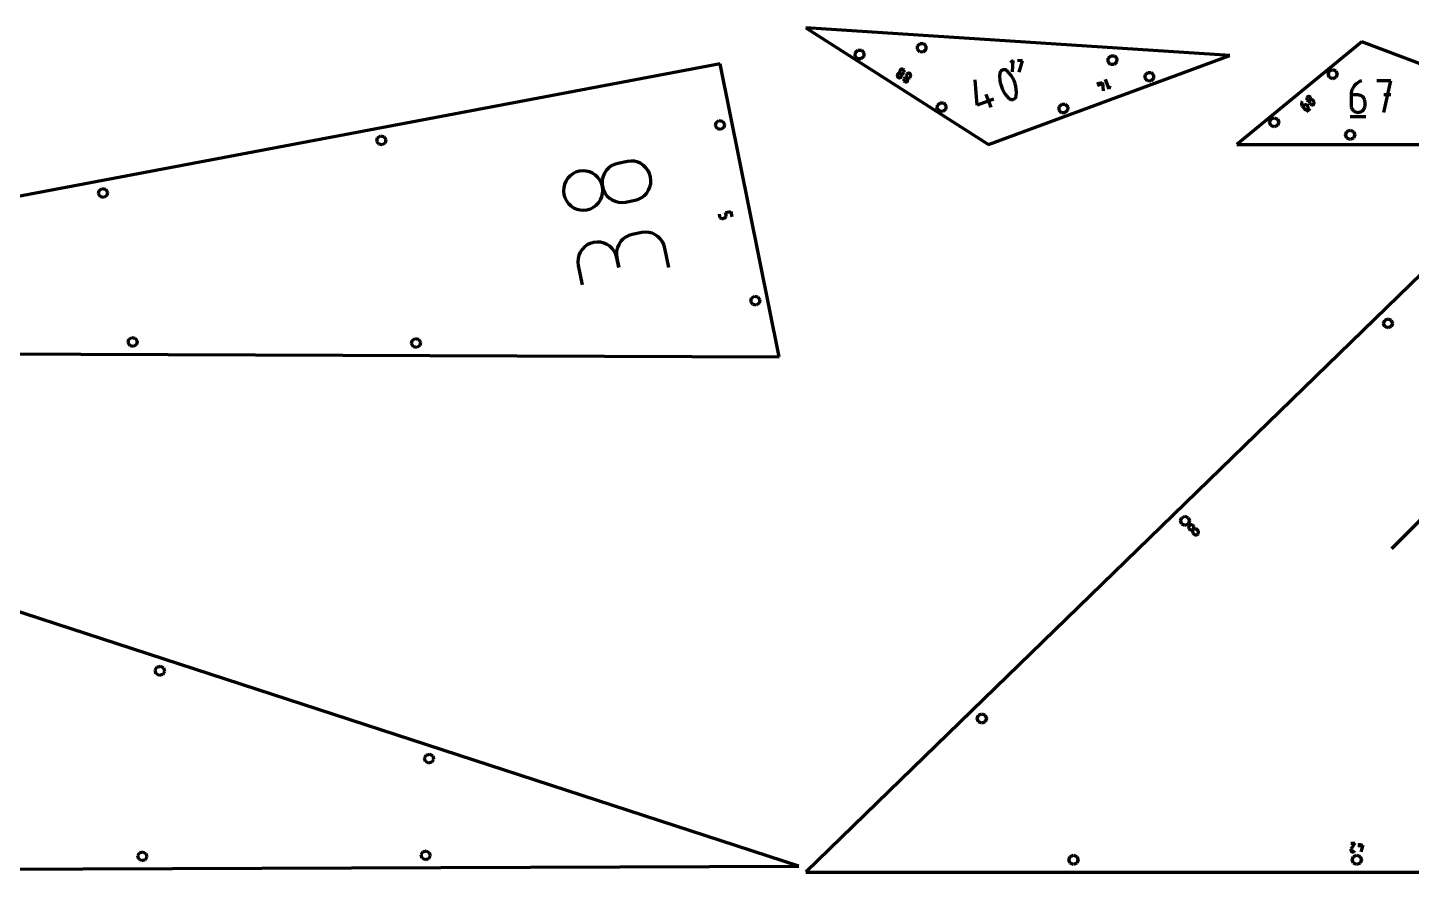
# Model space of a CAD drawing. Header units: inches. Extents: x -100 to 100, y -100 to -26.
# Drawn here: x 46.24 to 70.66, y -99.94 to -85.04 of the extents above; entities that cross this region are included whole.
import ezdxf

# ---------------------------------------------------------------- set-up
doc = ezdxf.new("R2010")
doc.units = ezdxf.units.IN
doc.header["$MEASUREMENT"] = 0
for name, color, linetype, lineweight in [('annotation', 7, 'Continuous', 0), ('boundary', 7, 'Continuous', 0), ('hole', 7, 'Continuous', 0)]:
    doc.layers.add(name, color=color, linetype=linetype, lineweight=lineweight)

msp = doc.modelspace()

# ---------------------------------------------------------------- linework, layer by layer
at = {"layer": 'annotation', "color": 1, "lineweight": 70}
for p, q in [((63.635381, -85.613086), (63.58775, -85.654885)), ((63.622237, -85.814192), (63.635381, -85.613086)), ((63.800213, -85.623859), (63.710784, -85.618014)), ((63.74236, -85.822043), (63.800213, -85.623859)), ((63.79436, -85.713415), (63.749651, -85.710493)), ((61.58961, -85.873918), (61.588816, -85.880226)), ((61.588816, -85.880226), (61.589109, -85.886526)), ((61.589109, -85.886526), (61.590458, -85.892672)), ((61.591524, -85.867747), (61.58961, -85.873918)), ((61.590458, -85.892672), (61.592832, -85.89852)), ((61.594587, -85.86186), (61.591524, -85.867747)), ((61.592832, -85.89852), (61.5962, -85.903923)), ((61.598671, -85.856589), (61.594587, -85.86186)), ((61.594587, -85.86186), (61.594587, -85.86186)), ((61.5962, -85.903923), (61.600529, -85.908735)), ((61.60349, -85.852251), (61.598671, -85.856589)), ((61.600529, -85.908735), (61.605789, -85.912812)), ((61.608899, -85.848877), (61.60349, -85.852251)), ((61.605789, -85.912812), (61.605789, -85.912812)), ((61.605789, -85.912812), (61.611692, -85.915886)), ((61.614752, -85.846499), (61.608899, -85.848877)), ((61.611692, -85.915886), (61.617874, -85.917806)), ((61.620905, -85.845147), (61.614752, -85.846499)), ((61.617874, -85.917806), (61.62419, -85.918606)), ((61.627212, -85.844855), (61.620905, -85.845147)), ((61.62419, -85.918606), (61.630495, -85.918317)), ((61.633529, -85.845652), (61.627212, -85.844855)), ((61.629454, -85.811714), (61.62865, -85.818036)), ((61.62865, -85.818036), (61.628937, -85.824346)), ((61.628937, -85.824346), (61.630283, -85.830498)), ((61.63138, -85.805524), (61.629454, -85.811714)), ((61.630283, -85.830498), (61.632655, -85.836349)), ((61.630495, -85.918317), (61.636642, -85.916973)), ((61.63446, -85.799611), (61.63138, -85.805524)), ((61.632655, -85.836349), (61.636022, -85.841753)), ((61.639711, -85.84757), (61.633529, -85.845652)), ((61.644379, -85.784126), (61.63446, -85.799611)), ((61.63446, -85.799611), (61.63446, -85.799611)), ((61.636022, -85.841753), (61.640351, -85.846565)), ((61.636642, -85.916973), (61.642488, -85.914605)), ((61.645611, -85.850642), (61.639711, -85.84757)), ((61.640351, -85.846565), (61.645611, -85.850642)), ((61.642488, -85.914605), (61.647885, -85.911245)), ((61.648461, -85.778858), (61.644379, -85.784126)), ((61.645611, -85.850642), (61.645611, -85.850642)), ((61.645611, -85.850642), (61.651514, -85.853715)), ((61.650869, -85.854718), (61.645611, -85.850642)), ((61.645611, -85.850642), (61.645611, -85.850642)), ((61.647885, -85.911245), (61.65269, -85.906927)), ((61.653275, -85.774528), (61.648461, -85.778858)), ((61.655197, -85.85953), (61.650869, -85.854718)), ((61.651514, -85.853715), (61.657697, -85.855635)), ((61.65269, -85.906927), (61.656757, -85.901682)), ((61.658676, -85.771165), (61.653275, -85.774528)), ((61.658562, -85.864935), (61.655197, -85.85953)), ((61.656757, -85.901682), (61.659837, -85.895768)), ((61.656757, -85.901682), (61.656757, -85.901682)), ((61.657697, -85.855635), (61.664014, -85.856433)), ((61.660934, -85.870787), (61.658562, -85.864935)), ((61.66452, -85.768801), (61.658676, -85.771165)), ((61.659837, -85.895768), (61.661763, -85.889577)), ((61.662279, -85.876942), (61.660934, -85.870787)), ((61.661763, -85.889577), (61.662566, -85.883253)), ((61.662566, -85.883253), (61.662279, -85.876942)), ((61.664014, -85.856433), (61.670321, -85.85614)), ((61.670664, -85.767464), (61.66452, -85.768801)), ((61.670321, -85.85614), (61.676473, -85.854789)), ((61.676962, -85.767185), (61.670664, -85.767464)), ((61.676473, -85.854789), (61.682325, -85.852411)), ((61.683272, -85.767994), (61.676962, -85.767185)), ((61.682325, -85.852411), (61.687731, -85.849038)), ((61.689448, -85.769921), (61.683272, -85.767994)), ((61.687731, -85.849038), (61.692548, -85.844701)), ((61.695347, -85.772995), (61.689448, -85.769921)), ((61.692548, -85.844701), (61.69663, -85.839433)), ((61.700606, -85.777068), (61.695347, -85.772995)), ((61.695347, -85.772995), (61.695347, -85.772995)), ((61.69663, -85.839433), (61.706549, -85.823948)), ((61.704939, -85.781873), (61.700606, -85.777068)), ((61.704274, -85.947364), (61.70348, -85.953672)), ((61.70348, -85.953672), (61.703773, -85.959972)), ((61.703773, -85.959972), (61.705122, -85.966119)), ((61.706187, -85.941194), (61.704274, -85.947364)), ((61.708312, -85.787266), (61.704939, -85.781873)), ((61.705122, -85.966119), (61.707496, -85.971966)), ((61.709251, -85.935306), (61.706187, -85.941194)), ((61.706549, -85.823948), (61.709627, -85.818037)), ((61.706549, -85.823948), (61.706549, -85.823948)), ((61.707496, -85.971966), (61.710864, -85.977369)), ((61.710693, -85.793104), (61.708312, -85.787266)), ((61.713335, -85.930036), (61.709251, -85.935306)), ((61.709251, -85.935306), (61.709251, -85.935306)), ((61.709627, -85.818037), (61.711548, -85.811854)), ((61.712048, -85.799244), (61.710693, -85.793104)), ((61.711548, -85.811854), (61.712343, -85.805542)), ((61.712343, -85.805542), (61.712048, -85.799244)), ((61.718154, -85.925697), (61.713335, -85.930036)), ((61.723562, -85.922323), (61.718154, -85.925697)), ((61.729416, -85.919945), (61.723562, -85.922323)), ((61.735569, -85.918594), (61.729416, -85.919945)), ((61.741876, -85.918301), (61.735569, -85.918594)), ((61.748193, -85.919098), (61.741876, -85.918301)), ((61.744118, -85.88516), (61.743314, -85.891483)), ((61.743314, -85.891483), (61.743601, -85.897792)), ((61.743601, -85.897792), (61.744947, -85.903945)), ((61.746044, -85.87897), (61.744118, -85.88516)), ((61.744947, -85.903945), (61.747319, -85.909795)), ((61.749124, -85.873057), (61.746044, -85.87897)), ((61.747319, -85.909795), (61.750686, -85.915199)), ((61.754375, -85.921017), (61.748193, -85.919098)), ((61.759043, -85.857572), (61.749124, -85.873057)), ((61.749124, -85.873057), (61.749124, -85.873057)), ((61.750686, -85.915199), (61.755015, -85.920012)), ((61.760275, -85.924088), (61.754375, -85.921017)), ((61.755015, -85.920012), (61.760275, -85.924088)), ((61.763125, -85.852304), (61.759043, -85.857572)), ((61.760275, -85.924088), (61.760275, -85.924088)), ((61.760275, -85.924088), (61.766178, -85.927162)), ((61.765533, -85.928164), (61.760275, -85.924088)), ((61.760275, -85.924088), (61.760275, -85.924088)), ((61.767938, -85.847974), (61.763125, -85.852304)), ((61.769861, -85.932977), (61.765533, -85.928164)), ((61.766178, -85.927162), (61.772361, -85.929081)), ((61.77334, -85.844612), (61.767938, -85.847974)), ((61.773226, -85.938382), (61.769861, -85.932977)), ((61.771421, -85.975128), (61.774501, -85.969215)), ((61.772361, -85.929081), (61.778678, -85.929879)), ((61.775598, -85.944234), (61.773226, -85.938382)), ((61.779184, -85.842247), (61.77334, -85.844612)), ((61.774501, -85.969215), (61.776427, -85.963023)), ((61.776943, -85.950388), (61.775598, -85.944234)), ((61.776427, -85.963023), (61.77723, -85.9567)), ((61.77723, -85.9567), (61.776943, -85.950388)), ((61.778678, -85.929879), (61.784985, -85.929586)), ((61.785328, -85.84091), (61.779184, -85.842247)), ((61.784985, -85.929586), (61.791137, -85.928235)), ((61.791626, -85.840631), (61.785328, -85.84091)), ((61.791137, -85.928235), (61.796989, -85.925857)), ((61.797936, -85.84144), (61.791626, -85.840631)), ((61.796989, -85.925857), (61.802395, -85.922484)), ((61.804112, -85.843367), (61.797936, -85.84144)), ((61.802395, -85.922484), (61.807212, -85.918148)), ((61.810011, -85.846442), (61.804112, -85.843367)), ((61.807212, -85.918148), (61.811294, -85.912879)), ((61.81527, -85.850514), (61.810011, -85.846442)), ((61.810011, -85.846442), (61.810011, -85.846442)), ((61.811294, -85.912879), (61.821213, -85.897394)), ((61.819603, -85.855319), (61.81527, -85.850514)), ((61.822976, -85.860712), (61.819603, -85.855319)), ((61.821213, -85.897394), (61.824291, -85.891483)), ((61.821213, -85.897394), (61.821213, -85.897394)), ((61.825357, -85.86655), (61.822976, -85.860712)), ((61.824291, -85.891483), (61.826212, -85.8853)), ((61.826711, -85.87269), (61.825357, -85.86655)), ((61.826212, -85.8853), (61.827007, -85.878988)), ((61.827007, -85.878988), (61.826711, -85.87269)), ((63.000077, -86.405455), (62.966, -85.959289)), ((63.398689, -85.846093), (63.396085, -85.900232)), ((63.396085, -85.900232), (63.398955, -85.95389)), ((63.401272, -85.832476), (63.398689, -85.846093)), ((63.398689, -85.846093), (63.398689, -85.846093)), ((63.398955, -85.95389), (63.407159, -86.006683)), ((63.406113, -85.819895), (63.401272, -85.832476)), ((63.41297, -85.808546), (63.406113, -85.819895)), ((63.4216, -85.798623), (63.41297, -85.808546)), ((63.431762, -85.790318), (63.4216, -85.798623)), ((63.443212, -85.783827), (63.431762, -85.790318)), ((63.455709, -85.779344), (63.443212, -85.783827)), ((63.469008, -85.777062), (63.455709, -85.779344)), ((63.482869, -85.777176), (63.469008, -85.777062)), ((63.488428, -85.777902), (63.482869, -85.777176)), ((63.482869, -85.777176), (63.482869, -85.777176)), ((63.493932, -85.77906), (63.488428, -85.777902)), ((63.499353, -85.780638), (63.493932, -85.77906)), ((63.504661, -85.78262), (63.499353, -85.780638)), ((63.509825, -85.784993), (63.504661, -85.78262)), ((63.514815, -85.787741), (63.509825, -85.784993)), ((63.519603, -85.790852), (63.514815, -85.787741)), ((63.524157, -85.79431), (63.519603, -85.790852)), ((63.528448, -85.798102), (63.524157, -85.79431)), ((63.565766, -85.837597), (63.528448, -85.798102)), ((63.528448, -85.798102), (63.528448, -85.798102)), ((63.598578, -85.880271), (63.565766, -85.837597)), ((63.626744, -85.925741), (63.598578, -85.880271)), ((63.65012, -85.973624), (63.626744, -85.925741)), ((63.668565, -86.023534), (63.65012, -85.973624)), ((65.260248, -85.942413), (65.323409, -86.113318)), ((61.710864, -85.977369), (61.715193, -85.982182)), ((61.715193, -85.982182), (61.720453, -85.986259)), ((61.720453, -85.986259), (61.720453, -85.986259)), ((61.720453, -85.986259), (61.726356, -85.989332)), ((61.726356, -85.989332), (61.732538, -85.991252)), ((61.732538, -85.991252), (61.738854, -85.992052)), ((61.738854, -85.992052), (61.745159, -85.991763)), ((61.745159, -85.991763), (61.751306, -85.990419)), ((61.751306, -85.990419), (61.757151, -85.988051)), ((61.757151, -85.988051), (61.762549, -85.984692)), ((61.762549, -85.984692), (61.767354, -85.980373)), ((61.767354, -85.980373), (61.771421, -85.975128)), ((61.771421, -85.975128), (61.771421, -85.975128)), ((63.244519, -86.446261), (63.159332, -86.215753)), ((63.407159, -86.006683), (63.420554, -86.058226)), ((63.420554, -86.058226), (63.438999, -86.108136)), ((63.438999, -86.108136), (63.462352, -86.15603)), ((63.462352, -86.15603), (63.490471, -86.201523)), ((63.490471, -86.201523), (63.523214, -86.244231)), ((63.681937, -86.075089), (63.668565, -86.023534)), ((63.690095, -86.127904), (63.681937, -86.075089)), ((63.692895, -86.181596), (63.690095, -86.127904)), ((63.690198, -86.23578), (63.692895, -86.181596)), ((65.115311, -86.03916), (65.210206, -86.00409)), ((65.129714, -85.990654), (65.157765, -86.066557)), ((65.210206, -86.00409), (65.221427, -86.151007)), ((65.323409, -86.113318), (65.347358, -86.061272)), ((69.601543, -86.185419), (69.598809, -86.222999)), ((69.609522, -86.149312), (69.601543, -86.185419)), ((69.622414, -86.115126), (69.609522, -86.149312)), ((69.639885, -86.083308), (69.622414, -86.115126)), ((69.661601, -86.054306), (69.639885, -86.083308)), ((69.687231, -86.028567), (69.661601, -86.054306)), ((69.71644, -86.00654), (69.687231, -86.028567)), ((69.748896, -85.988672), (69.71644, -86.00654)), ((69.784265, -85.975411), (69.748896, -85.988672)), ((69.784265, -85.975411), (69.784265, -85.975411)), ((70.30145, -85.975411), (70.054211, -85.975411)), ((70.177848, -86.531394), (70.30145, -85.975411)), ((63.28826, -86.298952), (63.000077, -86.405455)), ((63.523214, -86.244231), (63.560439, -86.283771)), ((63.560439, -86.283771), (63.560439, -86.283771)), ((63.560439, -86.283771), (63.564718, -86.287557)), ((63.564718, -86.287557), (63.569242, -86.291001)), ((63.569242, -86.291001), (63.573996, -86.294093)), ((63.573996, -86.294093), (63.578961, -86.296825)), ((63.578961, -86.296825), (63.584122, -86.299187)), ((63.584122, -86.299187), (63.58946, -86.301169)), ((63.58946, -86.301169), (63.594959, -86.302764)), ((63.594959, -86.302764), (63.600602, -86.303961)), ((63.600602, -86.303961), (63.606371, -86.304752)), ((63.606371, -86.304752), (63.606371, -86.304752)), ((63.606371, -86.304752), (63.6201, -86.304803)), ((63.6201, -86.304803), (63.633299, -86.302472)), ((63.633299, -86.302472), (63.645722, -86.297952)), ((63.645722, -86.297952), (63.657124, -86.291438)), ((63.657124, -86.291438), (63.667258, -86.283125)), ((63.667258, -86.283125), (63.675878, -86.273209)), ((63.675878, -86.273209), (63.682739, -86.261882)), ((63.682739, -86.261882), (63.687594, -86.249341)), ((63.687594, -86.249341), (63.690198, -86.23578)), ((63.690198, -86.23578), (63.690198, -86.23578)), ((68.725928, -86.365585), (68.724887, -86.376395)), ((68.724887, -86.376395), (68.725369, -86.387217)), ((68.725369, -86.387217), (68.727367, -86.397885)), ((68.7285, -86.354953), (68.725928, -86.365585)), ((68.727367, -86.397885), (68.730873, -86.408232)), ((68.732612, -86.344666), (68.7285, -86.354953)), ((68.730873, -86.408232), (68.735878, -86.41809)), ((68.73827, -86.334892), (68.732612, -86.344666)), ((68.735878, -86.41809), (68.742375, -86.427294)), ((68.73827, -86.334892), (68.73827, -86.334892)), ((68.770909, -86.403874), (68.742375, -86.427294)), ((68.742375, -86.427294), (68.777429, -86.470003)), ((68.776417, -86.40012), (68.770909, -86.403874)), ((68.78233, -86.397477), (68.776417, -86.40012)), ((68.788503, -86.395932), (68.78233, -86.397477)), ((68.79479, -86.395471), (68.788503, -86.395932)), ((68.801044, -86.396081), (68.79479, -86.395471)), ((68.807122, -86.397747), (68.801044, -86.396081)), ((68.812876, -86.400456), (68.807122, -86.397747)), ((68.818161, -86.404194), (68.812876, -86.400456)), ((68.816465, -86.282217), (68.815846, -86.288479)), ((68.815846, -86.288479), (68.816294, -86.29477)), ((68.816294, -86.29477), (68.817823, -86.300942)), ((68.818136, -86.276132), (68.816465, -86.282217)), ((68.817823, -86.300942), (68.820447, -86.306845)), ((68.820847, -86.270371), (68.818136, -86.276132)), ((68.822831, -86.408948), (68.818161, -86.404194)), ((68.820447, -86.306845), (68.82418, -86.312332)), ((68.824582, -86.265084), (68.820847, -86.270371)), ((68.834498, -86.423162), (68.822831, -86.408948)), ((68.822831, -86.408948), (68.822831, -86.408948)), ((68.82418, -86.312332), (68.82418, -86.312332)), ((68.82418, -86.312332), (68.828854, -86.317088)), ((68.829327, -86.260418), (68.824582, -86.265084)), ((68.828854, -86.317088), (68.834149, -86.32083)), ((68.834829, -86.256673), (68.829327, -86.260418)), ((68.829327, -86.260418), (68.829327, -86.260418)), ((68.834149, -86.32083), (68.839916, -86.323547)), ((68.838252, -86.428673), (68.834498, -86.423162)), ((68.840743, -86.254041), (68.834829, -86.256673)), ((68.837904, -86.465186), (68.840615, -86.459423)), ((68.840894, -86.434592), (68.838252, -86.428673)), ((68.839916, -86.323547), (68.846008, -86.325222)), ((68.840615, -86.459423), (68.842283, -86.453336)), ((68.846921, -86.252506), (68.840743, -86.254041)), ((68.842437, -86.440773), (68.840894, -86.434592)), ((68.842283, -86.453336), (68.842895, -86.44707)), ((68.842895, -86.44707), (68.842437, -86.440773)), ((68.846008, -86.325222), (68.852277, -86.325842)), ((68.853216, -86.252053), (68.846921, -86.252506)), ((68.852277, -86.325842), (68.858575, -86.325393)), ((68.859479, -86.252667), (68.853216, -86.252053)), ((68.858575, -86.325393), (68.864755, -86.32386)), ((68.865562, -86.254332), (68.859479, -86.252667)), ((68.863311, -86.339292), (68.862697, -86.345561)), ((68.862697, -86.345561), (68.863152, -86.351861)), ((68.863152, -86.351861), (68.864692, -86.358045)), ((68.86498, -86.333203), (68.863311, -86.339292)), ((68.864692, -86.358045), (68.86733, -86.363965)), ((68.864755, -86.32386), (68.870668, -86.321229)), ((68.867688, -86.327441), (68.86498, -86.333203)), ((68.871316, -86.257035), (68.865562, -86.254332)), ((68.86733, -86.363965), (68.871081, -86.369474)), ((68.871423, -86.322153), (68.867688, -86.327441)), ((68.870668, -86.321229), (68.876168, -86.317487)), ((68.871081, -86.369474), (68.882748, -86.383689)), ((68.876595, -86.26076), (68.871316, -86.257035)), ((68.876168, -86.317487), (68.871423, -86.322153)), ((68.876168, -86.317487), (68.880911, -86.312822)), ((68.881669, -86.313742), (68.876168, -86.317487)), ((68.876168, -86.317487), (68.876168, -86.317487)), ((68.876168, -86.317487), (68.876168, -86.317487)), ((68.881249, -86.265491), (68.876595, -86.26076)), ((68.880911, -86.312822), (68.884644, -86.307535)), ((68.881249, -86.265491), (68.881249, -86.265491)), ((68.885002, -86.271003), (68.881249, -86.265491)), ((68.887584, -86.311109), (68.881669, -86.313742)), ((68.882748, -86.383689), (68.882748, -86.383689)), ((68.882748, -86.383689), (68.88742, -86.388441)), ((68.884644, -86.307535), (68.887353, -86.301773)), ((68.88764, -86.276926), (68.885002, -86.271003)), ((68.887353, -86.301773), (68.889021, -86.295683)), ((68.88742, -86.388441), (68.892708, -86.392176)), ((68.893763, -86.309575), (68.887584, -86.311109)), ((68.88918, -86.283112), (68.88764, -86.276926)), ((68.889021, -86.295683), (68.889635, -86.289413)), ((68.889635, -86.289413), (68.88918, -86.283112)), ((68.892708, -86.392176), (68.898466, -86.394882)), ((68.90006, -86.309125), (68.893763, -86.309575)), ((68.898466, -86.394882), (68.904548, -86.396544)), ((68.906327, -86.309744), (68.90006, -86.309125)), ((68.904548, -86.396544), (68.910806, -86.397151)), ((68.912417, -86.311419), (68.906327, -86.309744)), ((68.910806, -86.397151), (68.917094, -86.396689)), ((68.918183, -86.314135), (68.912417, -86.311419)), ((68.917094, -86.396689), (68.923265, -86.395146)), ((68.923476, -86.317878), (68.918183, -86.314135)), ((68.923265, -86.395146), (68.929172, -86.392508)), ((68.928149, -86.322633), (68.923476, -86.317878)), ((68.939817, -86.336848), (68.928149, -86.322633)), ((68.928149, -86.322633), (68.928149, -86.322633)), ((68.929172, -86.392508), (68.93467, -86.388762)), ((68.93467, -86.388762), (68.939415, -86.384101)), ((68.93467, -86.388762), (68.93467, -86.388762)), ((68.939415, -86.384101), (68.943154, -86.378821)), ((68.943567, -86.342356), (68.939817, -86.336848)), ((68.943154, -86.378821), (68.945871, -86.373069)), ((68.9462, -86.348272), (68.943567, -86.342356)), ((68.945871, -86.373069), (68.94755, -86.366992)), ((68.94773, -86.354447), (68.9462, -86.348272)), ((68.94755, -86.366992), (68.948175, -86.360736)), ((68.948175, -86.360736), (68.94773, -86.354447)), ((69.598809, -86.222999), (69.598809, -86.407792)), ((69.722272, -86.222999), (69.598809, -86.222999)), ((69.598809, -86.407792), (69.598809, -86.407792)), ((69.598809, -86.407792), (69.600803, -86.430002)), ((69.600803, -86.430002), (69.606548, -86.450909)), ((69.606548, -86.450909), (69.615694, -86.470163)), ((69.744477, -86.224981), (69.722272, -86.222999)), ((69.765371, -86.230696), (69.744477, -86.224981)), ((69.784607, -86.2398), (69.765371, -86.230696)), ((69.801837, -86.251948), (69.784607, -86.2398)), ((69.816713, -86.266795), (69.801837, -86.251948)), ((69.828889, -86.283998), (69.816713, -86.266795)), ((69.838016, -86.30321), (69.828889, -86.283998)), ((69.828889, -86.470163), (69.838016, -86.450909)), ((69.843747, -86.324088), (69.838016, -86.30321)), ((69.838016, -86.450909), (69.843747, -86.430002)), ((69.845735, -86.346287), (69.843747, -86.324088)), ((69.843747, -86.430002), (69.845735, -86.407792)), ((69.845735, -86.407792), (69.845735, -86.346287)), ((69.845735, -86.346287), (69.845735, -86.346287)), ((70.30145, -86.222999), (70.177848, -86.222999)), ((68.777429, -86.470003), (68.777429, -86.470003)), ((68.777429, -86.470003), (68.782103, -86.474758)), ((68.782103, -86.474758), (68.787397, -86.4785)), ((68.787397, -86.4785), (68.793163, -86.481216)), ((68.793163, -86.481216), (68.799254, -86.48289)), ((68.799254, -86.48289), (68.805522, -86.483508)), ((68.805522, -86.483508), (68.81182, -86.483058)), ((68.810486, -86.517566), (68.874735, -86.464832)), ((68.81182, -86.483058), (68.817999, -86.481524)), ((68.817999, -86.481524), (68.823911, -86.478893)), ((68.823911, -86.478893), (68.829411, -86.47515)), ((68.829411, -86.47515), (68.834165, -86.470477)), ((68.829411, -86.47515), (68.829411, -86.47515)), ((68.834165, -86.470477), (68.837904, -86.465186)), ((69.583346, -86.600892), (69.861338, -86.600892)), ((69.615694, -86.470163), (69.627888, -86.487415)), ((69.627888, -86.487415), (69.642779, -86.502315)), ((69.642779, -86.502315), (69.660014, -86.514512)), ((69.660014, -86.514512), (69.679243, -86.523658)), ((69.679243, -86.523658), (69.700113, -86.529402)), ((69.700113, -86.529402), (69.722272, -86.531394)), ((69.722272, -86.531394), (69.744477, -86.529402)), ((69.722272, -86.531394), (69.722272, -86.531394)), ((69.744477, -86.529402), (69.765371, -86.523658)), ((69.765371, -86.523658), (69.784607, -86.514512)), ((69.784607, -86.514512), (69.801837, -86.502315)), ((69.801837, -86.502315), (69.816713, -86.487415)), ((69.816713, -86.487415), (69.828889, -86.470163)), ((56.655854, -87.430886), (56.59572, -87.448738)), ((56.825449, -87.396662), (56.655854, -87.430886)), ((56.655854, -87.430886), (56.655854, -87.430886)), ((56.887771, -87.389805), (56.825449, -87.396662)), ((56.948539, -87.39403), (56.887771, -87.389805)), ((57.006606, -87.408558), (56.948539, -87.39403)), ((57.060826, -87.432611), (57.006606, -87.408558)), ((57.110053, -87.465409), (57.060826, -87.432611)), ((55.812163, -87.649576), (55.77148, -87.692769)), ((55.860014, -87.613684), (55.812163, -87.649576)), ((55.914254, -87.586259), (55.860014, -87.613684)), ((55.974105, -87.568464), (55.914254, -87.586259)), ((56.03646, -87.561601), (55.974105, -87.568464)), ((55.974105, -87.568464), (55.974105, -87.568464)), ((56.097316, -87.565808), (56.03646, -87.561601)), ((56.155511, -87.58031), (56.097316, -87.565808)), ((56.209883, -87.604332), (56.155511, -87.58031)), ((56.259269, -87.637098), (56.209883, -87.604332)), ((56.302509, -87.677834), (56.259269, -87.637098)), ((56.338441, -87.725764), (56.302509, -87.677834)), ((56.395628, -87.658998), (56.38111, -87.717113)), ((56.419671, -87.604688), (56.395628, -87.658998)), ((56.452472, -87.555344), (56.419671, -87.604688)), ((56.493259, -87.51213), (56.452472, -87.555344)), ((56.541265, -87.476207), (56.493259, -87.51213)), ((56.59572, -87.448738), (56.541265, -87.476207)), ((57.153142, -87.506176), (57.110053, -87.465409)), ((57.188945, -87.554132), (57.153142, -87.506176)), ((57.216317, -87.608499), (57.188945, -87.554132)), ((57.234112, -87.668499), (57.216317, -87.608499)), ((57.240978, -87.730704), (57.234112, -87.668499)), ((57.234112, -87.668499), (57.234112, -87.668499)), ((55.700228, -87.854516), (55.696006, -87.915273)), ((55.696006, -87.915273), (55.702846, -87.97751)), ((55.714734, -87.796404), (55.700228, -87.854516)), ((55.738744, -87.7421), (55.714734, -87.796404)), ((55.77148, -87.692769), (55.738744, -87.7421)), ((56.365901, -87.780114), (56.338441, -87.725764)), ((56.383729, -87.840107), (56.365901, -87.780114)), ((56.38111, -87.717113), (56.376887, -87.77787)), ((56.376887, -87.77787), (56.383729, -87.840107)), ((56.383729, -87.840107), (56.383729, -87.840107)), ((56.383729, -87.840107), (56.401562, -87.900126)), ((56.390562, -87.902319), (56.383729, -87.840107)), ((56.383729, -87.840107), (56.383729, -87.840107)), ((56.386328, -87.963064), (56.390562, -87.902319)), ((56.401562, -87.900126), (56.429024, -87.954489)), ((57.165867, -87.953128), (57.198522, -87.903805)), ((57.198522, -87.903805), (57.222429, -87.849519)), ((57.222429, -87.849519), (57.236832, -87.791432)), ((57.236832, -87.791432), (57.240978, -87.730704)), ((55.702846, -87.97751), (55.702846, -87.97751)), ((55.702846, -87.97751), (55.720677, -88.037529)), ((55.720677, -88.037529), (55.748131, -88.091894)), ((55.748131, -88.091894), (55.784038, -88.139833)), ((55.784038, -88.139833), (55.827229, -88.180575)), ((56.226106, -88.204013), (56.274123, -88.168077)), ((56.274123, -88.168077), (56.314924, -88.124849)), ((56.314924, -88.124849), (56.347738, -88.075495)), ((56.347738, -88.075495), (56.371797, -88.021178)), ((56.371797, -88.021178), (56.386328, -87.963064)), ((56.429024, -87.954489), (56.464953, -88.002423)), ((56.464953, -88.002423), (56.508188, -88.043157)), ((56.508188, -88.043157), (56.557565, -88.075917)), ((56.557565, -88.075917), (56.611923, -88.099931)), ((56.611923, -88.099931), (56.670099, -88.114426)), ((56.670099, -88.114426), (56.730931, -88.11863)), ((56.730931, -88.11863), (56.793257, -88.111769)), ((56.793257, -88.111769), (56.962852, -88.077545)), ((56.962852, -88.077545), (57.022956, -88.059696)), ((56.962852, -88.077545), (56.962852, -88.077545)), ((57.022956, -88.059696), (57.077329, -88.032235)), ((57.077329, -88.032235), (57.125218, -87.996325)), ((57.125218, -87.996325), (57.165867, -87.953128)), ((55.827229, -88.180575), (55.876534, -88.21335)), ((55.876534, -88.21335), (55.930783, -88.237386)), ((55.930783, -88.237386), (55.988809, -88.251911)), ((55.988809, -88.251911), (56.04944, -88.256156)), ((56.04944, -88.256156), (56.111508, -88.249347)), ((56.111508, -88.249347), (56.171645, -88.231491)), ((56.111508, -88.249347), (56.111508, -88.249347)), ((56.171645, -88.231491), (56.226106, -88.204013)), ((58.444159, -88.321016), (58.453384, -88.366727)), ((58.453384, -88.366727), (58.453384, -88.366727)), ((58.453384, -88.366727), (58.455777, -88.374783)), ((58.455777, -88.374783), (58.459463, -88.382081)), ((58.459463, -88.382081), (58.464286, -88.388517)), ((58.464286, -88.388517), (58.47009, -88.393987)), ((58.47009, -88.393987), (58.476719, -88.398387)), ((58.476719, -88.398387), (58.484017, -88.401613)), ((58.484017, -88.401613), (58.491829, -88.40356)), ((58.491829, -88.40356), (58.499999, -88.404125)), ((58.499999, -88.404125), (58.508372, -88.403204)), ((58.508372, -88.403204), (58.531143, -88.398608)), ((58.531143, -88.398608), (58.539214, -88.396212)), ((58.531143, -88.398608), (58.531143, -88.398608)), ((58.539214, -88.396212), (58.546515, -88.392526)), ((58.546515, -88.392526), (58.552945, -88.387706)), ((58.552945, -88.387706), (58.558403, -88.381907)), ((58.558341, -88.297974), (58.650009, -88.279475)), ((58.567566, -88.343685), (58.558341, -88.297974)), ((58.558403, -88.381907), (58.562788, -88.375286)), ((58.562788, -88.375286), (58.565998, -88.367997)), ((58.565998, -88.367997), (58.567932, -88.360197)), ((58.568488, -88.352041), (58.567566, -88.343685)), ((58.567932, -88.360197), (58.568488, -88.352041)), ((58.650009, -88.279475), (58.668459, -88.370898)), ((57.078774, -88.652474), (56.908313, -88.686873)), ((57.140865, -88.645648), (57.078774, -88.652474)), ((57.201503, -88.649858), (57.140865, -88.645648)), ((57.259524, -88.664341), (57.201503, -88.649858)), ((56.06547, -88.905303), (56.024779, -88.948455)), ((56.113329, -88.869452), (56.06547, -88.905303)), ((56.167576, -88.842059), (56.113329, -88.869452)), ((56.22743, -88.824276), (56.167576, -88.842059)), ((56.289781, -88.817397), (56.22743, -88.824276)), ((56.22743, -88.824276), (56.22743, -88.824276)), ((56.350629, -88.821565), (56.289781, -88.817397)), ((56.408814, -88.836016), (56.350629, -88.821565)), ((56.463175, -88.859986), (56.408814, -88.836016)), ((56.512554, -88.892713), (56.463175, -88.859986)), ((56.555791, -88.933433), (56.512554, -88.892713)), ((56.67292, -88.860351), (56.648907, -88.914642)), ((56.705662, -88.811052), (56.67292, -88.860351)), ((56.746353, -88.7679), (56.705662, -88.811052)), ((56.794212, -88.732049), (56.746353, -88.7679)), ((56.848459, -88.704656), (56.794212, -88.732049)), ((56.908313, -88.686873), (56.848459, -88.704656)), ((56.908313, -88.686873), (56.908313, -88.686873)), ((57.313762, -88.688336), (57.259524, -88.664341)), ((57.363053, -88.721081), (57.313762, -88.688336)), ((57.406231, -88.761813), (57.363053, -88.721081)), ((57.44213, -88.80977), (57.406231, -88.761813)), ((57.469587, -88.86419), (57.44213, -88.80977)), ((57.487436, -88.924311), (57.469587, -88.86419)), ((55.953521, -89.110173), (55.94931, -89.170984)), ((55.968024, -89.052045), (55.953521, -89.110173)), ((55.992036, -88.997754), (55.968024, -89.052045)), ((56.024779, -88.948455), (55.992036, -88.997754)), ((56.591726, -88.981383), (56.555791, -88.933433)), ((56.6192, -89.035799), (56.591726, -88.981383)), ((56.637053, -89.095919), (56.6192, -89.035799)), ((56.634404, -88.97277), (56.630193, -89.033581)), ((56.630193, -89.033581), (56.637053, -89.095919)), ((56.648907, -88.914642), (56.634404, -88.97277)), ((56.637053, -89.095919), (56.671453, -89.26638)), ((56.671453, -89.26638), (56.637053, -89.095919)), ((56.637053, -89.095919), (56.637053, -89.095919)), ((57.556138, -89.264753), (57.487436, -88.924311)), ((57.487436, -88.924311), (57.487436, -88.924311)), ((55.94931, -89.170984), (55.95617, -89.233322)), ((55.95617, -89.233322), (56.024872, -89.573764)), ((71.070878, -93.470873), (70.313553, -94.228412)), ((66.732748, -93.848771), (66.732632, -93.856719)), ((66.732632, -93.856719), (66.733862, -93.864591)), ((66.734207, -93.840933), (66.732748, -93.848771)), ((66.733862, -93.864591), (66.736441, -93.872197)), ((66.737009, -93.833394), (66.734207, -93.840933)), ((66.736441, -93.872197), (66.740369, -93.87935)), ((66.74115, -93.826343), (66.737009, -93.833394)), ((66.740369, -93.87935), (66.74565, -93.885862)), ((66.746629, -93.819967), (66.74115, -93.826343)), ((66.74565, -93.885862), (66.74565, -93.885862)), ((66.74565, -93.885862), (66.752038, -93.891353)), ((66.753158, -93.81467), (66.746629, -93.819967)), ((66.746629, -93.819967), (66.746629, -93.819967)), ((66.752038, -93.891353), (66.759099, -93.895503)), ((66.760324, -93.81073), (66.753158, -93.81467)), ((66.759099, -93.895503), (66.766646, -93.898312)), ((66.767939, -93.808143), (66.760324, -93.81073)), ((66.766646, -93.898312), (66.774492, -93.899775)), ((66.775814, -93.806906), (66.767939, -93.808143)), ((66.774492, -93.899775), (66.782449, -93.899892)), ((66.783763, -93.807015), (66.775814, -93.806906)), ((66.782449, -93.899892), (66.79033, -93.898659)), ((66.791597, -93.808468), (66.783763, -93.807015)), ((66.79033, -93.898659), (66.797947, -93.896075)), ((66.799127, -93.811261), (66.791597, -93.808468)), ((66.797764, -93.915654), (66.797655, -93.923609)), ((66.797655, -93.923609), (66.798896, -93.931492)), ((66.799219, -93.907812), (66.797764, -93.915654)), ((66.797947, -93.896075), (66.805112, -93.892137)), ((66.798896, -93.931492), (66.801489, -93.939113)), ((66.806166, -93.81539), (66.799127, -93.811261)), ((66.802019, -93.900271), (66.799219, -93.907812)), ((66.801489, -93.939113), (66.805437, -93.946286)), ((66.806159, -93.893219), (66.802019, -93.900271)), ((66.805112, -93.892137), (66.811638, -93.886843)), ((66.805437, -93.946286), (66.810742, -93.952823)), ((66.811638, -93.886843), (66.806159, -93.893219)), ((66.812526, -93.820853), (66.806166, -93.81539)), ((66.810742, -93.952823), (66.826935, -93.96948)), ((66.811638, -93.886843), (66.817115, -93.880469)), ((66.818167, -93.881546), (66.811638, -93.886843)), ((66.811638, -93.886843), (66.811638, -93.886843)), ((66.811638, -93.886843), (66.811638, -93.886843)), ((66.812526, -93.820853), (66.812526, -93.820853)), ((66.817834, -93.827393), (66.812526, -93.820853)), ((66.817115, -93.880469), (66.821254, -93.873418)), ((66.821783, -93.834569), (66.817834, -93.827393)), ((66.825333, -93.877606), (66.818167, -93.881546)), ((66.821254, -93.873418), (66.824053, -93.865877)), ((66.824376, -93.842193), (66.821783, -93.834569)), ((66.824053, -93.865877), (66.825508, -93.858034)), ((66.825617, -93.850077), (66.824376, -93.842193)), ((66.832949, -93.87502), (66.825333, -93.877606)), ((66.825508, -93.858034), (66.825617, -93.850077)), ((66.826935, -93.96948), (66.826935, -93.96948)), ((66.826935, -93.96948), (66.833319, -93.974968)), ((66.840828, -93.873786), (66.832949, -93.87502)), ((66.833319, -93.974968), (66.840372, -93.97911)), ((66.840372, -93.97911), (66.847907, -93.981905)), ((66.848783, -93.873902), (66.840828, -93.873786)), ((66.847907, -93.981905), (66.855738, -93.983354)), ((66.856626, -93.875365), (66.848783, -93.873902)), ((66.855738, -93.983354), (66.86368, -93.983455)), ((66.864171, -93.878173), (66.856626, -93.875365)), ((66.86368, -93.983455), (66.871546, -93.982207)), ((66.871231, -93.882323), (66.864171, -93.878173)), ((66.877618, -93.887814), (66.871231, -93.882323)), ((66.871546, -93.982207), (66.879151, -93.97961)), ((66.89381, -93.904471), (66.877618, -93.887814)), ((66.877618, -93.887814), (66.877618, -93.887814)), ((66.879151, -93.97961), (66.886308, -93.975664)), ((66.886308, -93.975664), (66.892831, -93.970366)), ((66.892831, -93.970366), (66.898311, -93.963996)), ((66.892831, -93.970366), (66.892831, -93.970366)), ((66.899115, -93.911008), (66.89381, -93.904471)), ((66.898311, -93.963996), (66.902458, -93.956953)), ((66.903055, -93.918175), (66.899115, -93.911008)), ((66.902458, -93.956953), (66.905269, -93.949425)), ((66.905637, -93.925787), (66.903055, -93.918175)), ((66.905269, -93.949425), (66.906739, -93.941598)), ((66.906863, -93.933656), (66.905637, -93.925787)), ((66.906739, -93.941598), (66.906863, -93.933656)), ((69.596643, -99.536795), (69.59617, -99.54263)), ((69.59617, -99.54263), (69.5967, -99.548408)), ((69.596193, -99.423609), (69.664047, -99.423609)), ((69.598155, -99.531033), (69.596643, -99.536795)), ((69.5967, -99.548408), (69.598194, -99.553999)), ((69.600744, -99.525475), (69.598155, -99.531033)), ((69.598194, -99.553999), (69.600617, -99.559272)), ((69.600617, -99.559272), (69.603931, -99.564098)), ((69.600808, -99.525354), (69.600744, -99.525475)), ((69.600744, -99.525475), (69.600744, -99.525475)), ((69.600871, -99.525239), (69.600808, -99.525354)), ((69.600935, -99.52513), (69.600871, -99.525239)), ((69.600999, -99.525025), (69.600935, -99.52513)), ((69.601065, -99.524924), (69.600999, -99.525025)), ((69.601132, -99.524827), (69.601065, -99.524924)), ((69.601201, -99.524732), (69.601132, -99.524827)), ((69.601273, -99.524638), (69.601201, -99.524732)), ((69.601348, -99.524546), (69.601273, -99.524638)), ((69.664047, -99.423609), (69.601348, -99.524546)), ((69.601348, -99.524546), (69.601348, -99.524546)), ((69.603931, -99.564098), (69.608099, -99.568346)), ((69.608099, -99.568346), (69.613085, -99.571886)), ((69.613085, -99.571886), (69.613085, -99.571886)), ((69.613085, -99.571886), (69.618659, -99.574438)), ((69.618659, -99.574438), (69.624429, -99.575927)), ((69.624429, -99.575927), (69.630267, -99.576386)), ((69.630267, -99.576386), (69.636045, -99.57585)), ((69.636045, -99.57585), (69.641631, -99.574351)), ((69.641631, -99.574351), (69.646899, -99.571923)), ((69.646899, -99.571923), (69.651718, -99.5686)), ((69.651718, -99.5686), (69.65596, -99.564415)), ((69.65596, -99.564415), (69.659495, -99.559402)), ((69.659495, -99.559402), (69.663951, -99.550855)), ((69.721351, -99.457575), (69.806182, -99.457575)), ((69.746779, -99.42361), (69.746779, -99.491463)), ((69.806182, -99.457575), (69.772303, -99.57639))]:
    msp.add_line(p, q, dxfattribs=at)
at = {"layer": 'boundary', "color": 5, "lineweight": 70}
for p, q in [((59.976058, -85.036457), (63.197955, -87.100196)), ((67.458803, -85.525538), (59.976058, -85.036457)), ((69.790609, -85.288896), (67.583803, -87.100196)), ((74.612824, -87.100196), (69.790609, -85.288896)), ((58.463507, -85.674412), (31.676537, -90.730411)), ((59.506831, -90.844467), (58.463507, -85.674412)), ((63.197955, -87.100196), (67.458803, -85.525538)), ((67.583803, -87.100196), (74.612824, -87.100196)), ((73.053356, -87.225196), (59.976058, -99.9375)), ((31.676537, -90.730411), (59.506831, -90.844467)), ((59.851058, -99.830777), (32.672581, -90.969467)), ((31.676537, -99.9375), (59.851058, -99.830777)), ((59.976058, -99.9375), (79.426267, -99.9375))]:
    msp.add_line(p, q, dxfattribs=at)
at = {"layer": 'hole', "color": 5, "lineweight": 70}
for p, q in [((60.846344, -85.537815), (60.848748, -85.475729)), ((60.848748, -85.475729), (60.894349, -85.433528)), ((60.894349, -85.433528), (60.956434, -85.435932)), ((60.956434, -85.435932), (60.998635, -85.481533)), ((60.998635, -85.481533), (60.996231, -85.543619)), ((61.9434, -85.41738), (61.945804, -85.355294)), ((61.985601, -85.462981), (61.9434, -85.41738)), ((61.945804, -85.355294), (61.991405, -85.313093)), ((62.047686, -85.465385), (61.985601, -85.462981)), ((61.991405, -85.313093), (62.05349, -85.315497)), ((62.093287, -85.423183), (62.047686, -85.465385)), ((62.05349, -85.315497), (62.095691, -85.361098)), ((62.095691, -85.361098), (62.093287, -85.423183)), ((60.888545, -85.583416), (60.846344, -85.537815)), ((60.95063, -85.58582), (60.888545, -85.583416)), ((60.996231, -85.543619), (60.95063, -85.58582)), ((65.310635, -85.637466), (65.313039, -85.57538)), ((65.352836, -85.683067), (65.310635, -85.637466)), ((65.313039, -85.57538), (65.35864, -85.533179)), ((65.414922, -85.685471), (65.352836, -85.683067)), ((65.35864, -85.533179), (65.420726, -85.535583)), ((65.460523, -85.64327), (65.414922, -85.685471)), ((65.420726, -85.535583), (65.462927, -85.581184)), ((65.462927, -85.581184), (65.460523, -85.64327)), ((65.962666, -85.929202), (65.96507, -85.867117)), ((66.004867, -85.974803), (65.962666, -85.929202)), ((65.96507, -85.867117), (66.010671, -85.824916)), ((66.066953, -85.977207), (66.004867, -85.974803)), ((66.010671, -85.824916), (66.072757, -85.82732)), ((66.112554, -85.935006), (66.066953, -85.977207)), ((66.072757, -85.82732), (66.114958, -85.872921)), ((66.114958, -85.872921), (66.112554, -85.935006)), ((69.194304, -85.856596), (69.218081, -85.799193)), ((69.218081, -85.913998), (69.194304, -85.856596)), ((69.218081, -85.799193), (69.275483, -85.775416)), ((69.275483, -85.937775), (69.218081, -85.913998)), ((69.275483, -85.775416), (69.332886, -85.799193)), ((69.332886, -85.913998), (69.275483, -85.937775)), ((69.332886, -85.799193), (69.356663, -85.856596)), ((69.356663, -85.856596), (69.332886, -85.913998)), ((62.296198, -86.466497), (62.298602, -86.404411)), ((62.298602, -86.404411), (62.344203, -86.36221)), ((62.344203, -86.36221), (62.406288, -86.364614)), ((62.406288, -86.364614), (62.448489, -86.410215)), ((62.448489, -86.410215), (62.446085, -86.472301)), ((64.444739, -86.490174), (64.447143, -86.428089)), ((64.447143, -86.428089), (64.492744, -86.385888)), ((64.492744, -86.385888), (64.55483, -86.388292)), ((64.55483, -86.388292), (64.597031, -86.433893)), ((64.597031, -86.433893), (64.594627, -86.495978)), ((58.378169, -86.767753), (58.390121, -86.706781)), ((58.390121, -86.706781), (58.441686, -86.672119)), ((58.441686, -86.672119), (58.502658, -86.684071)), ((58.502658, -86.684071), (58.53732, -86.735636)), ((62.338399, -86.512098), (62.296198, -86.466497)), ((62.400484, -86.514502), (62.338399, -86.512098)), ((62.446085, -86.472301), (62.400484, -86.514502)), ((64.48694, -86.535775), (64.444739, -86.490174)), ((64.549026, -86.538179), (64.48694, -86.535775)), ((64.594627, -86.495978), (64.549026, -86.538179)), ((68.159864, -86.705642), (68.183641, -86.64824)), ((68.183641, -86.763045), (68.159864, -86.705642)), ((68.183641, -86.64824), (68.241043, -86.624463)), ((68.241043, -86.624463), (68.298446, -86.64824)), ((68.298446, -86.64824), (68.322223, -86.705642)), ((68.322223, -86.705642), (68.298446, -86.763045)), ((52.412841, -86.981401), (52.464406, -86.946739)), ((52.464406, -86.946739), (52.525377, -86.958691)), ((58.412831, -86.819318), (58.378169, -86.767753)), ((58.473803, -86.83127), (58.412831, -86.819318)), ((58.525368, -86.796608), (58.473803, -86.83127)), ((58.53732, -86.735636), (58.525368, -86.796608)), ((68.241043, -86.786822), (68.183641, -86.763045)), ((68.298446, -86.763045), (68.241043, -86.786822)), ((69.501502, -86.925196), (69.525279, -86.867793)), ((69.525279, -86.982598), (69.501502, -86.925196)), ((69.525279, -86.867793), (69.582681, -86.844016)), ((69.582681, -86.844016), (69.640084, -86.867793)), ((69.640084, -86.867793), (69.663861, -86.925196)), ((69.663861, -86.925196), (69.640084, -86.982598)), ((52.400889, -87.042373), (52.412841, -86.981401)), ((52.435551, -87.093938), (52.400889, -87.042373)), ((52.496522, -87.10589), (52.435551, -87.093938)), ((52.548087, -87.071228), (52.496522, -87.10589)), ((52.525377, -86.958691), (52.560039, -87.010256)), ((52.560039, -87.010256), (52.548087, -87.071228)), ((69.582681, -87.006375), (69.525279, -86.982598)), ((69.640084, -86.982598), (69.582681, -87.006375)), ((47.487642, -87.969741), (47.499595, -87.908769)), ((47.499595, -87.908769), (47.551159, -87.874107)), ((47.551159, -87.874107), (47.612131, -87.886059)), ((47.612131, -87.886059), (47.646793, -87.937624)), ((47.522305, -88.021305), (47.487642, -87.969741)), ((47.583276, -88.033257), (47.522305, -88.021305)), ((47.634841, -87.998595), (47.583276, -88.033257)), ((47.646793, -87.937624), (47.634841, -87.998595)), ((59.004163, -89.869786), (59.016115, -89.808814)), ((59.038825, -89.921351), (59.004163, -89.869786)), ((59.016115, -89.808814), (59.06768, -89.774152)), ((59.06768, -89.774152), (59.128652, -89.786104)), ((59.128652, -89.786104), (59.163314, -89.837669)), ((59.163314, -89.837669), (59.151362, -89.898641)), ((59.099797, -89.933303), (59.038825, -89.921351)), ((59.151362, -89.898641), (59.099797, -89.933303)), ((70.171215, -90.253053), (70.194992, -90.195651)), ((70.194992, -90.310456), (70.171215, -90.253053)), ((70.194992, -90.195651), (70.252394, -90.171874)), ((70.252394, -90.334233), (70.194992, -90.310456)), ((70.252394, -90.171874), (70.309797, -90.195651)), ((70.309797, -90.310456), (70.252394, -90.334233)), ((70.309797, -90.195651), (70.333574, -90.253053)), ((70.333574, -90.253053), (70.309797, -90.310456)), ((48.012984, -90.594995), (48.024936, -90.534023)), ((48.047646, -90.64656), (48.012984, -90.594995)), ((48.024936, -90.534023), (48.076501, -90.499361)), ((48.076501, -90.499361), (48.137473, -90.511313)), ((48.137473, -90.511313), (48.172135, -90.562878)), ((48.172135, -90.562878), (48.160183, -90.62385)), ((53.012942, -90.615486), (53.024894, -90.554514)), ((53.047604, -90.667051), (53.012942, -90.615486)), ((53.024894, -90.554514), (53.076459, -90.519852)), ((53.076459, -90.519852), (53.137431, -90.531804)), ((53.137431, -90.531804), (53.172093, -90.583369)), ((53.172093, -90.583369), (53.160141, -90.644341)), ((48.108618, -90.658512), (48.047646, -90.64656)), ((48.160183, -90.62385), (48.108618, -90.658512)), ((53.108576, -90.679003), (53.047604, -90.667051)), ((53.160141, -90.644341), (53.108576, -90.679003)), ((66.586003, -93.738201), (66.60978, -93.680798)), ((66.60978, -93.795603), (66.586003, -93.738201)), ((66.60978, -93.680798), (66.667182, -93.657021)), ((66.667182, -93.657021), (66.724585, -93.680798)), ((66.724585, -93.680798), (66.748362, -93.738201)), ((66.748362, -93.738201), (66.724585, -93.795603)), ((66.667182, -93.81938), (66.60978, -93.795603)), ((66.724585, -93.795603), (66.667182, -93.81938)), ((48.490184, -96.37409), (48.520152, -96.319663)), ((48.507479, -96.433766), (48.490184, -96.37409)), ((48.561906, -96.463734), (48.507479, -96.433766)), ((48.520152, -96.319663), (48.579829, -96.302367)), ((48.621583, -96.446439), (48.561906, -96.463734)), ((48.579829, -96.302367), (48.634256, -96.332336)), ((48.651551, -96.392012), (48.621583, -96.446439)), ((48.634256, -96.332336), (48.651551, -96.392012)), ((63.00079, -97.223348), (63.024567, -97.165946)), ((63.024567, -97.165946), (63.08197, -97.142169)), ((63.08197, -97.142169), (63.139372, -97.165946)), ((63.139372, -97.165946), (63.163149, -97.223348)), ((63.024567, -97.280751), (63.00079, -97.223348)), ((63.08197, -97.304528), (63.024567, -97.280751)), ((63.139372, -97.280751), (63.08197, -97.304528)), ((63.163149, -97.223348), (63.139372, -97.280751)), ((53.243897, -97.923997), (53.273865, -97.86957)), ((53.261192, -97.983673), (53.243897, -97.923997)), ((53.273865, -97.86957), (53.333542, -97.852275)), ((53.333542, -97.852275), (53.387969, -97.882243)), ((53.405264, -97.941919), (53.375296, -97.996346)), ((53.387969, -97.882243), (53.405264, -97.941919)), ((53.315619, -98.013642), (53.261192, -97.983673)), ((53.375296, -97.996346), (53.315619, -98.013642)), ((48.182268, -99.646959), (48.212236, -99.592532)), ((48.199563, -99.706636), (48.182268, -99.646959)), ((48.212236, -99.592532), (48.271912, -99.575237)), ((48.271912, -99.575237), (48.326339, -99.605205)), ((48.326339, -99.605205), (48.343634, -99.664882)), ((53.182232, -99.62802), (53.2122, -99.573593)), ((53.199527, -99.687696), (53.182232, -99.62802)), ((53.2122, -99.573593), (53.271876, -99.556298)), ((53.271876, -99.556298), (53.326303, -99.586266)), ((53.343598, -99.645942), (53.31363, -99.700369)), ((53.326303, -99.586266), (53.343598, -99.645942)), ((64.64376, -99.661347), (64.701162, -99.637571)), ((64.701162, -99.637571), (64.758565, -99.661347)), ((69.64376, -99.661347), (69.701163, -99.637571)), ((69.701163, -99.637571), (69.758565, -99.661347)), ((48.25399, -99.736604), (48.199563, -99.706636)), ((48.313666, -99.719309), (48.25399, -99.736604)), ((48.343634, -99.664882), (48.313666, -99.719309)), ((53.253954, -99.717664), (53.199527, -99.687696)), ((53.31363, -99.700369), (53.253954, -99.717664)), ((64.619983, -99.71875), (64.64376, -99.661347)), ((64.64376, -99.776153), (64.619983, -99.71875)), ((64.701162, -99.799929), (64.64376, -99.776153)), ((64.758565, -99.776153), (64.701162, -99.799929)), ((64.758565, -99.661347), (64.782342, -99.71875)), ((64.782342, -99.71875), (64.758565, -99.776153)), ((69.619983, -99.71875), (69.64376, -99.661347)), ((69.64376, -99.776152), (69.619983, -99.71875)), ((69.701162, -99.799929), (69.64376, -99.776152)), ((69.758565, -99.776153), (69.701162, -99.799929)), ((69.758565, -99.661347), (69.782342, -99.71875)), ((69.782342, -99.71875), (69.758565, -99.776153))]:
    msp.add_line(p, q, dxfattribs=at)

doc.saveas('drawing.dxf')
